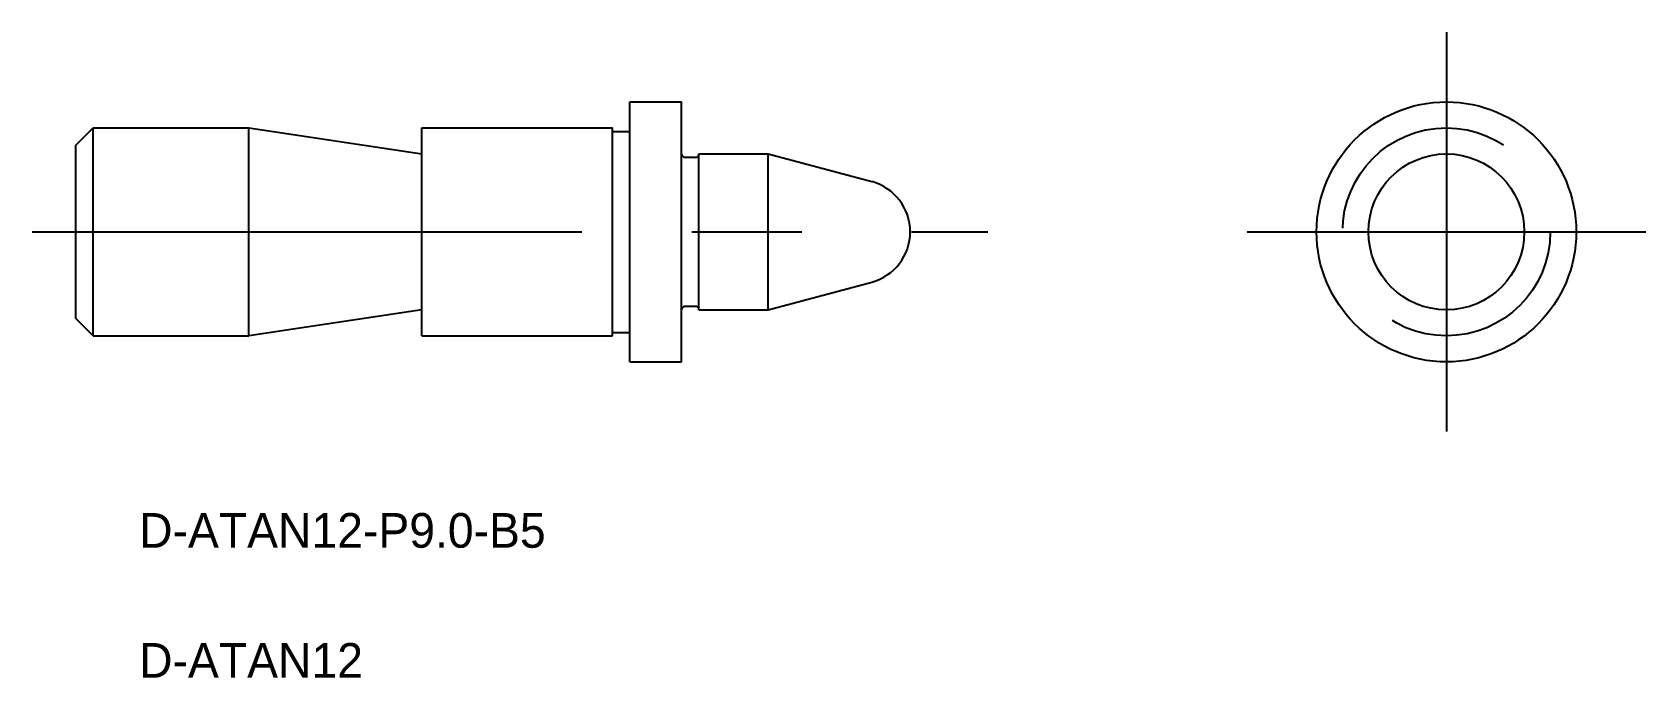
# Model space of a CAD drawing. Extents: x 11 to 104.2, y 35.1 to 72.3.
import ezdxf

# ---------------------------------------------------------------- set-up
doc = ezdxf.new("R2010")
doc.units = 0
doc.linetypes.add('CENTER', pattern=[50.8, 31.75, -6.35, 6.35, -6.35])
doc.linetypes.add('DASHED', pattern=[19.05, 12.7, -6.35])
doc.layers.get('0').update_dxf_attribs({"linetype": 'CONTINUOUS'})
doc.layers.add('CENTER', color=1, linetype='CENTER')

msp = doc.modelspace()

# ---------------------------------------------------------------- linework, layer by layer
at = {"linetype": 'CONTINUOUS'}
for p, q in [((45.481, 53.293), (45.481, 68.293)), ((45.481, 68.293), (48.481, 68.293)), ((48.481, 53.293), (48.481, 68.293)), ((13.481, 65.793), (14.481, 66.793)), ((14.481, 66.793), (23.481, 66.793)), ((14.481, 54.793), (14.481, 66.793)), ((23.481, 54.793), (23.481, 66.793)), ((33.481, 54.793), (33.481, 66.793)), ((33.481, 66.793), (44.481, 66.793)), ((44.481, 54.793), (44.481, 66.793)), ((13.481, 55.793), (13.481, 65.793)), ((49.481, 65.293), (53.481, 65.293)), ((49.481, 56.293), (49.481, 65.293)), ((53.481, 65.293), (59.461, 63.69)), ((53.481, 56.293), (53.481, 65.293)), ((53.481, 56.293), (59.461, 57.895)), ((49.481, 56.293), (53.481, 56.293)), ((14.481, 54.793), (13.481, 55.793)), ((14.481, 54.793), (23.481, 54.793)), ((33.481, 54.793), (44.481, 54.793)), ((45.481, 53.293), (48.481, 53.293))]:
    msp.add_line(p, q, dxfattribs=at)
at = {"color": 7, "linetype": 'CONTINUOUS'}
for p, q in [((23.481, 66.793), (33.481, 65.293)), ((44.481, 66.593), (45.481, 66.593)), ((49.282, 65.093), (48.681, 65.093)), ((33.481, 56.293), (23.481, 54.793)), ((49.282, 56.493), (48.681, 56.493)), ((44.481, 54.993), (45.481, 54.993))]:
    msp.add_line(p, q, dxfattribs=at)
for p, q in [((46.231, 53.293), (46.231, 53.293)), ((46.981, 53.293), (46.981, 53.293))]:
    msp.add_line(p, q)
for radius in [7.5, 4.5]:
    msp.add_circle((92.658, 60.793), radius, dxfattribs=at)
at = {"color": 3, "linetype": 'DASHED'}
msp.add_circle((92.658, 60.793), 6, dxfattribs=at)
at = {"color": 7, "linetype": 'CONTINUOUS'}
for centre, start, end in [((48.681, 65.293), 180, 270), ((49.282, 65.293), 270, 0), ((48.681, 56.293), 90, 180), ((49.282, 56.293), 0, 90)]:
    msp.add_arc(centre, 0.2, start, end, dxfattribs=at)
at = {"linetype": 'CONTINUOUS'}
msp.add_arc((58.684, 60.793), 3, 284.99998, 75.00001, dxfattribs=at)
at = {"layer": 'CENTER', "color": 1, "linetype": 'CENTER'}
for p, q in [((92.658, 72.309), (92.658, 49.277)), ((10.969, 60.793), (66.172, 60.793)), ((81.142, 60.793), (104.174, 60.793))]:
    msp.add_line(p, q, dxfattribs=at)

# ---------------------------------------------------------------- texts
for s, p in [('D-ATAN12-P9.0-B5', (17.143, 42.567)), ('D-ATAN12', (17.143, 35.067))]:
    msp.add_text(s, height=2).set_placement(p)

doc.saveas('drawing.dxf')
